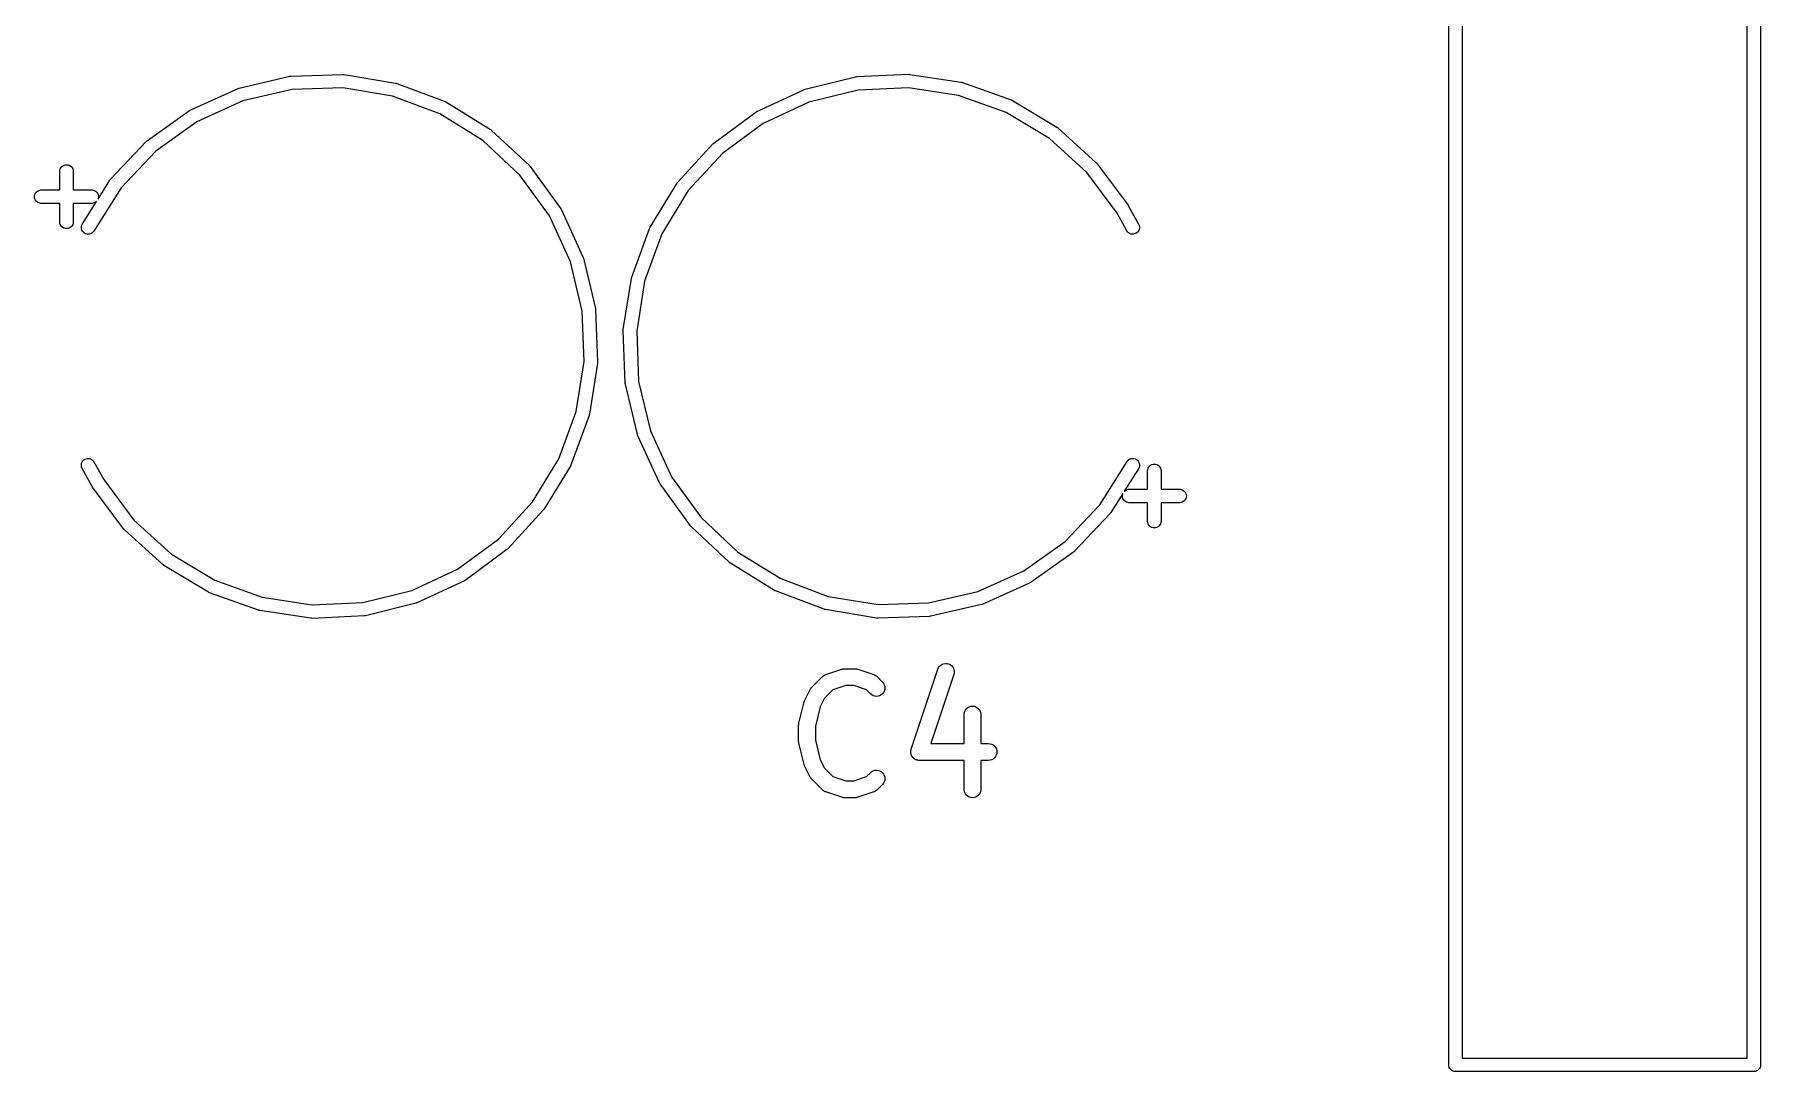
# Model space of a CAD drawing. Extents: x 74.5 to 148.7, y -138.1 to -71.3.
# Drawn here: x 92.67 to 108.07, y -133.47 to -124.22 of the extents above; entities that cross this region are included whole.
import ezdxf

# ---------------------------------------------------------------- set-up
doc = ezdxf.new("R2010")
doc.units = 0
doc.header["$MEASUREMENT"] = 0
doc.layers.add('BLACK', color=7, linetype='CONTINUOUS')

msp = doc.modelspace()

# ---------------------------------------------------------------- linework, layer by layer
at = {"layer": 'BLACK', "linetype": 'CONTINUOUS'}
for p, q in [((105.29, -133.407), (105.29, -115.573)), ((105.41, -115.63), (105.41, -133.35)), ((107.95, -133.35), (107.95, -115.63)), ((108.07, -115.573), (108.07, -133.407)), ((94.0664, -124.889), (94.4882, -124.7)), ((94.4882, -124.7), (94.4889, -124.699)), ((94.4889, -124.699), (94.4941, -124.697)), ((94.4941, -124.697), (94.4993, -124.696)), ((94.4993, -124.696), (94.9499, -124.591)), ((94.9712, -124.71), (94.5321, -124.811)), ((94.9499, -124.591), (94.9507, -124.591)), ((94.9507, -124.591), (94.9562, -124.591)), ((94.9562, -124.591), (94.9615, -124.59)), ((94.9615, -124.59), (95.4238, -124.575)), ((95.4218, -124.695), (94.9712, -124.71)), ((95.8665, -124.769), (95.4218, -124.695)), ((95.4238, -124.575), (95.4247, -124.575)), ((95.4247, -124.575), (95.4301, -124.576)), ((95.4301, -124.576), (95.4355, -124.576)), ((95.4355, -124.576), (95.8919, -124.651)), ((95.8919, -124.651), (95.8927, -124.651)), ((95.8927, -124.651), (95.898, -124.653)), ((95.898, -124.653), (95.9032, -124.654)), ((95.9032, -124.654), (96.3363, -124.817)), ((99.117, -124.906), (99.5361, -124.711)), ((99.5361, -124.711), (99.5369, -124.71)), ((99.5369, -124.71), (99.5421, -124.709)), ((99.5421, -124.709), (99.5472, -124.707)), ((99.5472, -124.707), (99.9963, -124.596)), ((100.019, -124.714), (99.5816, -124.822)), ((99.9963, -124.596), (99.9963, -124.596)), ((99.9963, -124.596), (99.9963, -124.596)), ((99.9963, -124.596), (99.9971, -124.596)), ((99.9971, -124.596), (100.003, -124.595)), ((100.003, -124.595), (100.008, -124.594)), ((100.008, -124.594), (100.47, -124.573)), ((100.47, -124.693), (100.019, -124.714)), ((100.47, -124.573), (100.471, -124.573)), ((100.915, -124.761), (100.47, -124.693)), ((100.471, -124.573), (100.476, -124.574)), ((100.476, -124.574), (100.482, -124.574)), ((100.482, -124.574), (100.939, -124.643)), ((100.939, -124.643), (100.94, -124.643)), ((100.94, -124.643), (100.945, -124.644)), ((100.945, -124.644), (100.95, -124.646)), ((100.95, -124.646), (101.386, -124.802)), ((94.5321, -124.811), (94.121, -124.996)), ((96.2886, -124.927), (95.8665, -124.769)), ((96.3363, -124.817), (96.337, -124.817)), ((96.337, -124.817), (96.3419, -124.819)), ((96.3419, -124.819), (96.3468, -124.822)), ((96.3468, -124.822), (96.74, -125.065)), ((99.5816, -124.822), (99.1731, -125.013)), ((101.34, -124.913), (100.915, -124.761)), ((101.386, -124.802), (101.386, -124.802)), ((101.386, -124.802), (101.386, -124.802)), ((101.386, -124.802), (101.386, -124.802)), ((101.386, -124.802), (101.391, -124.805)), ((101.391, -124.805), (101.396, -124.807)), ((101.396, -124.807), (101.793, -125.045)), ((93.6794, -125.163), (94.0562, -124.895)), ((94.121, -124.996), (93.7537, -125.258)), ((94.0562, -124.895), (94.0569, -124.895)), ((94.0569, -124.895), (94.0617, -124.892)), ((94.0617, -124.892), (94.0664, -124.889)), ((96.6718, -125.164), (96.2886, -124.927)), ((98.7339, -125.186), (99.107, -124.912)), ((99.1731, -125.013), (98.8095, -125.279)), ((99.107, -124.912), (99.1076, -124.912)), ((99.1076, -124.912), (99.1124, -124.909)), ((99.1124, -124.909), (99.117, -124.906)), ((101.726, -125.145), (101.34, -124.913)), ((93.3529, -125.507), (93.6705, -125.171)), ((93.6705, -125.171), (93.6711, -125.17)), ((93.6711, -125.17), (93.6753, -125.167)), ((93.6753, -125.167), (93.6794, -125.163)), ((97.0017, -125.472), (96.6718, -125.164)), ((96.74, -125.065), (96.7407, -125.066)), ((96.7407, -125.066), (96.745, -125.069)), ((96.745, -125.069), (96.7493, -125.073)), ((96.7493, -125.073), (97.0878, -125.388)), ((102.06, -125.448), (101.726, -125.145)), ((101.793, -125.045), (101.794, -125.046)), ((101.794, -125.046), (101.798, -125.049)), ((101.798, -125.049), (101.802, -125.052)), ((101.802, -125.052), (102.145, -125.363)), ((93.7537, -125.258), (93.4442, -125.585)), ((98.4122, -125.534), (98.7251, -125.194)), ((98.8095, -125.279), (98.5046, -125.611)), ((98.7251, -125.194), (98.7257, -125.193)), ((98.7257, -125.193), (98.7298, -125.189)), ((98.7298, -125.189), (98.7339, -125.186)), ((92.8977, -125.437), (92.8986, -125.428)), ((92.8977, -125.605), (92.8977, -125.437)), ((92.8986, -125.428), (92.902, -125.417)), ((92.902, -125.417), (92.9076, -125.407)), ((92.9076, -125.407), (92.9151, -125.397)), ((92.9151, -125.397), (92.9242, -125.39)), ((92.9242, -125.39), (92.9346, -125.384)), ((92.9346, -125.384), (92.9459, -125.381)), ((92.9459, -125.381), (92.9577, -125.38)), ((92.9577, -125.38), (92.9695, -125.381)), ((92.9695, -125.381), (92.9808, -125.384)), ((92.9808, -125.384), (92.9912, -125.39)), ((92.9912, -125.39), (93.0003, -125.397)), ((93.0003, -125.397), (93.0078, -125.407)), ((93.0078, -125.407), (93.0134, -125.417)), ((93.0134, -125.417), (93.0168, -125.428)), ((93.0168, -125.428), (93.0177, -125.437)), ((93.0177, -125.437), (93.0177, -125.605)), ((97.2656, -125.837), (97.0017, -125.472)), ((97.0878, -125.388), (97.0884, -125.388)), ((97.0884, -125.388), (97.0919, -125.392)), ((97.0919, -125.392), (97.0955, -125.397)), ((97.0955, -125.397), (97.3663, -125.772)), ((102.33, -125.811), (102.06, -125.448)), ((102.145, -125.363), (102.146, -125.363)), ((102.146, -125.363), (102.149, -125.367)), ((102.149, -125.367), (102.153, -125.371)), ((102.153, -125.371), (102.429, -125.742)), ((92.6736, -125.653), (92.677, -125.642)), ((92.677, -125.642), (92.6826, -125.632)), ((92.6826, -125.632), (92.6901, -125.622)), ((92.6901, -125.622), (92.6992, -125.615)), ((92.6992, -125.615), (92.7096, -125.609)), ((92.7096, -125.609), (92.721, -125.606)), ((92.721, -125.606), (92.7298, -125.605)), ((92.7298, -125.605), (92.8977, -125.605)), ((93.0177, -125.605), (93.1857, -125.605)), ((93.1857, -125.605), (93.1945, -125.606)), ((93.1945, -125.606), (93.2058, -125.609)), ((93.4442, -125.585), (93.201, -125.972)), ((93.2058, -125.609), (93.2162, -125.615)), ((93.2162, -125.615), (93.2253, -125.622)), ((93.2253, -125.622), (93.2328, -125.632)), ((93.2328, -125.632), (93.2384, -125.642)), ((93.2384, -125.642), (93.2418, -125.653)), ((93.239, -125.686), (93.3457, -125.517)), ((93.3457, -125.517), (93.3462, -125.516)), ((93.3462, -125.516), (93.3496, -125.512)), ((93.3496, -125.512), (93.3529, -125.507)), ((98.1644, -125.938), (98.4052, -125.544)), ((98.5046, -125.611), (98.27, -125.996)), ((98.4052, -125.544), (98.4056, -125.543)), ((98.4056, -125.543), (98.409, -125.539)), ((98.409, -125.539), (98.4122, -125.534)), ((92.6724, -125.665), (92.6736, -125.653)), ((92.6736, -125.677), (92.6724, -125.665)), ((92.677, -125.688), (92.6736, -125.677)), ((92.6826, -125.698), (92.677, -125.688)), ((92.6901, -125.708), (92.6826, -125.698)), ((92.6992, -125.715), (92.6901, -125.708)), ((92.7096, -125.721), (92.6992, -125.715)), ((92.721, -125.724), (92.7096, -125.721)), ((92.7298, -125.725), (92.721, -125.724)), ((92.8977, -125.725), (92.7298, -125.725)), ((92.8977, -125.893), (92.8977, -125.725)), ((93.1857, -125.725), (93.0177, -125.725)), ((93.0177, -125.725), (93.0177, -125.893)), ((93.0995, -125.908), (93.2261, -125.707)), ((93.1945, -125.724), (93.1857, -125.725)), ((93.2058, -125.721), (93.1945, -125.724)), ((93.2162, -125.715), (93.2058, -125.721)), ((93.2253, -125.708), (93.2162, -125.715)), ((93.2261, -125.707), (93.2253, -125.708)), ((93.2418, -125.677), (93.239, -125.686)), ((93.2418, -125.653), (93.243, -125.665)), ((93.243, -125.665), (93.2418, -125.677)), ((97.3663, -125.772), (97.3663, -125.772)), ((97.3663, -125.772), (97.3663, -125.772)), ((97.3663, -125.772), (97.3668, -125.772)), ((97.3668, -125.772), (97.3695, -125.777)), ((97.3695, -125.777), (97.3722, -125.782)), ((97.3722, -125.782), (97.565, -126.202)), ((102.429, -125.742), (102.429, -125.743)), ((102.429, -125.743), (102.431, -125.746)), ((102.431, -125.746), (102.433, -125.749)), ((102.433, -125.749), (102.522, -125.911)), ((92.8986, -125.902), (92.8977, -125.893)), ((92.902, -125.913), (92.8986, -125.902)), ((92.9076, -125.923), (92.902, -125.913)), ((92.9151, -125.933), (92.9076, -125.923)), ((92.9242, -125.94), (92.9151, -125.933)), ((92.9346, -125.946), (92.9242, -125.94)), ((92.946, -125.949), (92.9346, -125.946)), ((92.9577, -125.95), (92.946, -125.949)), ((92.9695, -125.949), (92.9577, -125.95)), ((92.9808, -125.946), (92.9695, -125.949)), ((92.9912, -125.94), (92.9808, -125.946)), ((93.0003, -125.933), (92.9912, -125.94)), ((93.0078, -125.923), (93.0003, -125.933)), ((93.0134, -125.913), (93.0078, -125.923)), ((93.0168, -125.902), (93.0134, -125.913)), ((93.0177, -125.893), (93.0168, -125.902)), ((93.0903, -125.941), (93.0911, -125.93)), ((93.0917, -125.953), (93.0903, -125.941)), ((93.0911, -125.93), (93.0942, -125.919)), ((93.0942, -125.919), (93.0995, -125.908)), ((97.4535, -126.247), (97.2656, -125.837)), ((97.9999, -126.383), (98.1593, -125.949)), ((98.1593, -125.949), (98.1596, -125.948)), ((98.1596, -125.948), (98.1621, -125.943)), ((98.1621, -125.943), (98.1644, -125.938)), ((102.417, -125.969), (102.33, -125.811)), ((102.522, -125.911), (102.523, -125.912)), ((102.523, -125.912), (102.527, -125.923)), ((102.527, -125.923), (102.529, -125.934)), ((102.529, -125.946), (102.527, -125.957)), ((102.529, -125.934), (102.529, -125.946)), ((93.0954, -125.964), (93.0917, -125.953)), ((93.1011, -125.974), (93.0954, -125.964)), ((93.1088, -125.983), (93.1011, -125.974)), ((93.118, -125.991), (93.1088, -125.983)), ((93.1284, -125.996), (93.118, -125.991)), ((93.1397, -125.999), (93.1284, -125.996)), ((93.1513, -126), (93.1397, -125.999)), ((93.163, -125.999), (93.1513, -126)), ((93.1741, -125.995), (93.163, -125.999)), ((93.1844, -125.989), (93.1741, -125.995)), ((93.1933, -125.982), (93.1844, -125.989)), ((93.2006, -125.973), (93.1933, -125.982)), ((93.201, -125.972), (93.2006, -125.973)), ((98.27, -125.996), (98.1145, -126.419)), ((102.424, -125.979), (102.417, -125.969)), ((102.432, -125.987), (102.424, -125.979)), ((102.442, -125.993), (102.432, -125.987)), ((102.453, -125.998), (102.442, -125.993)), ((102.464, -126), (102.453, -125.998)), ((102.476, -126), (102.464, -126)), ((102.487, -125.997), (102.476, -126)), ((102.498, -125.993), (102.487, -125.997)), ((102.508, -125.986), (102.498, -125.993)), ((102.516, -125.978), (102.508, -125.986)), ((102.523, -125.968), (102.516, -125.978)), ((102.527, -125.957), (102.523, -125.968)), ((97.5582, -126.685), (97.4535, -126.247)), ((97.565, -126.202), (97.5653, -126.203)), ((97.5653, -126.203), (97.567, -126.208)), ((97.567, -126.208), (97.5688, -126.213)), ((97.5688, -126.213), (97.6763, -126.663)), ((97.9248, -126.851), (97.9969, -126.395)), ((97.9969, -126.395), (97.9971, -126.394)), ((97.9971, -126.394), (97.9985, -126.388)), ((97.9985, -126.388), (97.9999, -126.383)), ((98.1145, -126.419), (98.0443, -126.864)), ((97.5757, -127.136), (97.5582, -126.685)), ((97.6763, -126.663), (97.6764, -126.664)), ((97.6764, -126.664), (97.6771, -126.669)), ((97.6771, -126.669), (97.6778, -126.675)), ((97.6778, -126.675), (97.6959, -127.137)), ((97.9241, -126.862), (97.9245, -126.857)), ((97.9241, -126.863), (97.9241, -126.862)), ((97.9422, -127.325), (97.9241, -126.863)), ((97.9245, -126.857), (97.9248, -126.851)), ((98.0443, -126.864), (98.0618, -127.315)), ((97.5055, -127.581), (97.5757, -127.136)), ((97.6952, -127.149), (97.6231, -127.605)), ((97.6955, -127.143), (97.6952, -127.149)), ((97.6959, -127.138), (97.6955, -127.143)), ((97.6959, -127.137), (97.6959, -127.138)), ((97.9429, -127.331), (97.9422, -127.325)), ((97.9436, -127.336), (97.9429, -127.331)), ((97.9437, -127.337), (97.9436, -127.336)), ((98.0512, -127.787), (97.9437, -127.337)), ((98.0618, -127.315), (98.1665, -127.753)), ((97.35, -128.004), (97.5055, -127.581)), ((97.6201, -127.617), (97.4607, -128.051)), ((97.6215, -127.612), (97.6201, -127.617)), ((97.6229, -127.606), (97.6215, -127.612)), ((97.6231, -127.605), (97.6229, -127.606)), ((98.053, -127.792), (98.0512, -127.787)), ((98.0547, -127.797), (98.053, -127.792)), ((98.055, -127.798), (98.0547, -127.797)), ((98.2478, -128.218), (98.055, -127.798)), ((98.1665, -127.753), (98.3544, -128.163)), ((93.0905, -128.054), (93.0928, -128.043)), ((93.0905, -128.066), (93.0905, -128.054)), ((93.0928, -128.077), (93.0905, -128.066)), ((93.0928, -128.043), (93.0973, -128.032)), ((93.0973, -128.088), (93.0928, -128.077)), ((93.0973, -128.032), (93.1038, -128.022)), ((93.0977, -128.089), (93.0973, -128.088)), ((93.1866, -128.251), (93.0977, -128.089)), ((93.1038, -128.022), (93.112, -128.014)), ((93.112, -128.014), (93.1217, -128.007)), ((93.1217, -128.007), (93.1325, -128.003)), ((93.1325, -128.003), (93.144, -128)), ((93.144, -128), (93.1557, -128)), ((93.1557, -128), (93.1672, -128.002)), ((93.1672, -128.002), (93.1781, -128.007)), ((93.1781, -128.007), (93.1879, -128.013)), ((93.1879, -128.013), (93.1962, -128.021)), ((93.1962, -128.021), (93.2028, -128.031)), ((93.2028, -128.031), (93.2898, -128.189)), ((97.1154, -128.389), (97.35, -128.004)), ((97.4556, -128.062), (97.2148, -128.456)), ((97.4579, -128.057), (97.4556, -128.062)), ((97.4604, -128.052), (97.4579, -128.057)), ((97.4607, -128.051), (97.4604, -128.052)), ((102.176, -128.415), (102.419, -128.028)), ((102.521, -128.092), (102.394, -128.293)), ((102.419, -128.027), (102.427, -128.018)), ((102.419, -128.028), (102.419, -128.027)), ((102.427, -128.018), (102.436, -128.011)), ((102.436, -128.011), (102.446, -128.005)), ((102.446, -128.005), (102.457, -128.001)), ((102.457, -128.001), (102.469, -128)), ((102.469, -128), (102.48, -128.001)), ((102.48, -128.001), (102.492, -128.004)), ((102.492, -128.004), (102.502, -128.009)), ((102.502, -128.009), (102.511, -128.017)), ((102.511, -128.017), (102.519, -128.026)), ((102.519, -128.026), (102.525, -128.036)), ((102.526, -128.081), (102.521, -128.092)), ((102.525, -128.036), (102.528, -128.047)), ((102.529, -128.07), (102.526, -128.081)), ((102.528, -128.047), (102.53, -128.059)), ((102.53, -128.059), (102.529, -128.07)), ((102.602, -128.107), (102.603, -128.098)), ((102.602, -128.275), (102.602, -128.107)), ((102.603, -128.098), (102.607, -128.087)), ((102.607, -128.087), (102.612, -128.077)), ((102.612, -128.077), (102.62, -128.067)), ((102.62, -128.067), (102.629, -128.06)), ((102.629, -128.06), (102.639, -128.054)), ((102.639, -128.054), (102.651, -128.051)), ((102.651, -128.051), (102.662, -128.05)), ((102.662, -128.05), (102.674, -128.051)), ((102.674, -128.051), (102.685, -128.054)), ((102.685, -128.054), (102.696, -128.06)), ((102.696, -128.06), (102.705, -128.067)), ((102.705, -128.067), (102.712, -128.077)), ((102.712, -128.077), (102.718, -128.087)), ((102.718, -128.087), (102.721, -128.098)), ((102.721, -128.098), (102.722, -128.107)), ((102.722, -128.107), (102.722, -128.275)), ((93.1887, -128.254), (93.1866, -128.251)), ((93.1906, -128.257), (93.1887, -128.254)), ((93.191, -128.258), (93.1906, -128.257)), ((93.467, -128.629), (93.191, -128.258)), ((93.2898, -128.189), (93.5598, -128.552)), ((98.2505, -128.223), (98.2478, -128.218)), ((98.2532, -128.228), (98.2505, -128.223)), ((98.2537, -128.228), (98.2532, -128.228)), ((98.5245, -128.603), (98.2537, -128.228)), ((98.3544, -128.163), (98.6183, -128.528)), ((96.8105, -128.721), (97.1154, -128.389)), ((101.866, -128.742), (102.176, -128.415)), ((102.381, -128.314), (102.274, -128.483)), ((102.377, -128.335), (102.378, -128.323)), ((102.378, -128.347), (102.377, -128.335)), ((102.378, -128.323), (102.381, -128.314)), ((102.382, -128.358), (102.378, -128.347)), ((102.387, -128.368), (102.382, -128.358)), ((102.395, -128.378), (102.387, -128.368)), ((102.394, -128.293), (102.395, -128.292)), ((102.395, -128.292), (102.404, -128.285)), ((102.404, -128.385), (102.395, -128.378)), ((102.404, -128.285), (102.414, -128.279)), ((102.414, -128.391), (102.404, -128.385)), ((102.414, -128.279), (102.426, -128.276)), ((102.426, -128.394), (102.414, -128.391)), ((102.426, -128.276), (102.434, -128.275)), ((102.434, -128.395), (102.426, -128.394)), ((102.434, -128.275), (102.602, -128.275)), ((102.602, -128.395), (102.434, -128.395)), ((102.602, -128.563), (102.602, -128.395)), ((102.722, -128.275), (102.89, -128.275)), ((102.89, -128.395), (102.722, -128.395)), ((102.722, -128.395), (102.722, -128.563)), ((102.89, -128.275), (102.899, -128.276)), ((102.899, -128.394), (102.89, -128.395)), ((102.899, -128.276), (102.91, -128.279)), ((102.91, -128.391), (102.899, -128.394)), ((102.91, -128.279), (102.921, -128.285)), ((102.921, -128.385), (102.91, -128.391)), ((102.921, -128.285), (102.93, -128.292)), ((102.93, -128.378), (102.921, -128.385)), ((102.93, -128.292), (102.937, -128.302)), ((102.937, -128.368), (102.93, -128.378)), ((102.937, -128.302), (102.943, -128.312)), ((102.943, -128.358), (102.937, -128.368)), ((102.943, -128.312), (102.946, -128.323)), ((102.946, -128.347), (102.943, -128.358)), ((102.946, -128.323), (102.948, -128.335)), ((102.948, -128.335), (102.946, -128.347)), ((93.5598, -128.552), (93.8939, -128.855)), ((97.2078, -128.466), (96.8949, -128.806)), ((97.211, -128.461), (97.2078, -128.466)), ((97.2144, -128.457), (97.211, -128.461)), ((97.2148, -128.456), (97.2144, -128.457)), ((98.6183, -128.528), (98.9482, -128.836)), ((102.267, -128.493), (101.949, -128.829)), ((102.27, -128.488), (102.267, -128.493)), ((102.274, -128.484), (102.27, -128.488)), ((102.274, -128.483), (102.274, -128.484)), ((102.603, -128.572), (102.602, -128.563)), ((102.722, -128.563), (102.721, -128.572)), ((93.4707, -128.633), (93.467, -128.629)), ((93.4743, -128.637), (93.4707, -128.633)), ((93.4749, -128.637), (93.4743, -128.637)), ((93.8177, -128.948), (93.4749, -128.637)), ((96.4469, -128.987), (96.8105, -128.721)), ((98.5281, -128.608), (98.5245, -128.603)), ((98.5316, -128.612), (98.5281, -128.608)), ((98.5322, -128.612), (98.5316, -128.612)), ((98.8707, -128.927), (98.5322, -128.612)), ((102.607, -128.583), (102.603, -128.572)), ((102.612, -128.593), (102.607, -128.583)), ((102.62, -128.603), (102.612, -128.593)), ((102.629, -128.61), (102.62, -128.603)), ((102.639, -128.616), (102.629, -128.61)), ((102.651, -128.619), (102.639, -128.616)), ((102.662, -128.62), (102.651, -128.619)), ((102.674, -128.619), (102.662, -128.62)), ((102.685, -128.616), (102.674, -128.619)), ((102.696, -128.61), (102.685, -128.616)), ((102.705, -128.603), (102.696, -128.61)), ((102.712, -128.593), (102.705, -128.603)), ((102.718, -128.583), (102.712, -128.593)), ((102.721, -128.572), (102.718, -128.583)), ((93.8939, -128.855), (94.2805, -129.087)), ((96.8861, -128.814), (96.513, -129.088)), ((96.8902, -128.811), (96.8861, -128.814)), ((96.8943, -128.807), (96.8902, -128.811)), ((96.8949, -128.806), (96.8943, -128.807)), ((98.9482, -128.836), (99.3314, -129.073)), ((101.499, -129.004), (101.866, -128.742)), ((101.941, -128.837), (101.564, -129.105)), ((101.945, -128.833), (101.941, -128.837)), ((101.949, -128.83), (101.945, -128.833)), ((101.949, -128.829), (101.949, -128.83)), ((93.8221, -128.951), (93.8177, -128.948)), ((93.8264, -128.954), (93.8221, -128.951)), ((93.8271, -128.955), (93.8264, -128.954)), ((94.2238, -129.193), (93.8271, -128.955)), ((96.0384, -129.178), (96.4469, -128.987)), ((98.875, -128.931), (98.8707, -128.927)), ((98.8793, -128.934), (98.875, -128.931)), ((98.88, -128.935), (98.8793, -128.934)), ((99.2732, -129.178), (98.88, -128.935)), ((101.088, -129.189), (101.499, -129.004)), ((94.2805, -129.087), (94.7047, -129.239)), ((95.6007, -129.286), (96.0384, -129.178)), ((96.503, -129.094), (96.0839, -129.289)), ((96.5076, -129.091), (96.503, -129.094)), ((96.5124, -129.088), (96.5076, -129.091)), ((96.513, -129.088), (96.5124, -129.088)), ((99.2781, -129.181), (99.2732, -129.178)), ((99.283, -129.183), (99.2781, -129.181)), ((99.2837, -129.183), (99.283, -129.183)), ((99.7168, -129.346), (99.2837, -129.183)), ((99.3314, -129.073), (99.7535, -129.231)), ((101.554, -129.111), (101.132, -129.3)), ((101.558, -129.108), (101.554, -129.111)), ((101.563, -129.105), (101.558, -129.108)), ((101.564, -129.105), (101.563, -129.105)), ((94.2287, -129.195), (94.2238, -129.193)), ((94.2335, -129.198), (94.2287, -129.195)), ((94.2343, -129.198), (94.2335, -129.198)), ((94.6696, -129.354), (94.2343, -129.198)), ((94.7047, -129.239), (95.1504, -129.307)), ((95.1504, -129.307), (95.6007, -129.286)), ((96.0728, -129.293), (95.6237, -129.404)), ((96.078, -129.291), (96.0728, -129.293)), ((96.0831, -129.29), (96.078, -129.291)), ((96.0839, -129.289), (96.0831, -129.29)), ((99.7535, -129.231), (100.198, -129.305)), ((100.198, -129.305), (100.649, -129.29)), ((100.649, -129.29), (101.088, -129.189)), ((101.121, -129.304), (100.67, -129.409)), ((101.126, -129.303), (101.121, -129.304)), ((101.131, -129.301), (101.126, -129.303)), ((101.132, -129.3), (101.131, -129.301)), ((94.6748, -129.356), (94.6696, -129.354)), ((94.6801, -129.357), (94.6748, -129.356)), ((94.681, -129.357), (94.6801, -129.357)), ((95.1384, -129.426), (94.681, -129.357)), ((95.1438, -129.426), (95.1384, -129.426)), ((95.1492, -129.427), (95.1438, -129.426)), ((95.15, -129.427), (95.1492, -129.427)), ((95.6121, -129.406), (95.15, -129.427)), ((95.6175, -129.405), (95.6121, -129.406)), ((95.6229, -129.404), (95.6175, -129.405)), ((95.6237, -129.404), (95.6229, -129.404)), ((99.7221, -129.347), (99.7168, -129.346)), ((99.7273, -129.349), (99.7221, -129.347)), ((99.7281, -129.349), (99.7273, -129.349)), ((100.184, -129.424), (99.7281, -129.349)), ((100.19, -129.424), (100.184, -129.424)), ((100.195, -129.425), (100.19, -129.424)), ((100.196, -129.425), (100.195, -129.425)), ((100.658, -129.41), (100.196, -129.425)), ((100.664, -129.409), (100.658, -129.41)), ((100.669, -129.409), (100.664, -129.409)), ((100.67, -129.409), (100.669, -129.409)), ((99.6065, -130.042), (99.7017, -129.947)), ((99.7017, -129.947), (99.7025, -129.946)), ((99.7025, -129.946), (99.7042, -129.945)), ((99.7042, -129.945), (99.7057, -129.943)), ((99.7057, -129.943), (99.7099, -129.94)), ((99.7099, -129.94), (99.7139, -129.937)), ((99.7139, -129.937), (99.7159, -129.936)), ((99.7159, -129.936), (99.7177, -129.935)), ((99.7177, -129.935), (99.7224, -129.933)), ((99.7224, -129.933), (99.7269, -129.93)), ((99.7269, -129.93), (99.729, -129.93)), ((99.729, -129.93), (99.731, -129.929)), ((99.731, -129.929), (99.8739, -129.881)), ((99.8739, -129.881), (99.8749, -129.881)), ((99.8749, -129.881), (99.879, -129.88)), ((99.879, -129.88), (99.8831, -129.879)), ((99.8831, -129.879), (99.8862, -129.879)), ((99.8862, -129.879), (99.8892, -129.878)), ((99.8892, -129.878), (99.8934, -129.878)), ((99.8934, -129.878), (99.8976, -129.877)), ((99.8976, -129.877), (99.9929, -129.877)), ((99.9929, -129.877), (99.9939, -129.877)), ((99.9939, -129.877), (99.9981, -129.878)), ((99.9981, -129.878), (100.002, -129.878)), ((100.002, -129.878), (100.005, -129.879)), ((100.005, -129.879), (100.008, -129.879)), ((100.008, -129.879), (100.012, -129.88)), ((100.012, -129.88), (100.017, -129.881)), ((100.017, -129.881), (100.159, -129.929)), ((100.159, -129.929), (100.16, -129.929)), ((100.16, -129.929), (100.162, -129.93)), ((100.162, -129.93), (100.165, -129.931)), ((100.165, -129.931), (100.169, -129.933)), ((100.169, -129.933), (100.174, -129.935)), ((100.174, -129.935), (100.175, -129.937)), ((100.175, -129.937), (100.177, -129.938)), ((100.177, -129.938), (100.181, -129.941)), ((100.181, -129.941), (100.186, -129.944)), ((100.186, -129.944), (100.187, -129.946)), ((100.187, -129.946), (100.189, -129.947)), ((100.189, -129.947), (100.236, -129.995)), ((100.493, -130.595), (100.731, -129.881)), ((100.874, -129.928), (100.668, -130.544)), ((100.731, -129.881), (100.732, -129.88)), ((100.732, -129.88), (100.738, -129.867)), ((100.738, -129.867), (100.746, -129.855)), ((100.746, -129.855), (100.757, -129.845)), ((100.757, -129.845), (100.77, -129.837)), ((100.77, -129.837), (100.783, -129.832)), ((100.783, -129.832), (100.798, -129.83)), ((100.798, -129.83), (100.812, -129.83)), ((100.812, -129.83), (100.827, -129.834)), ((100.827, -129.834), (100.84, -129.84)), ((100.84, -129.84), (100.852, -129.848)), ((100.852, -129.848), (100.862, -129.859)), ((100.862, -129.859), (100.87, -129.871)), ((100.87, -129.871), (100.875, -129.885)), ((100.877, -129.914), (100.874, -129.928)), ((100.875, -129.885), (100.877, -129.9)), ((100.877, -129.9), (100.877, -129.914)), ((99.5448, -130.157), (99.5924, -130.062)), ((99.5924, -130.062), (99.5929, -130.061)), ((99.5929, -130.061), (99.5952, -130.057)), ((99.5952, -130.057), (99.5972, -130.054)), ((99.5972, -130.054), (99.5992, -130.051)), ((99.5992, -130.051), (99.6009, -130.048)), ((99.6009, -130.048), (99.6038, -130.045)), ((99.6038, -130.045), (99.6065, -130.042)), ((99.7953, -130.066), (99.7212, -130.14)), ((99.9098, -130.027), (99.7953, -130.066)), ((99.9807, -130.027), (99.9098, -130.027)), ((100.095, -130.066), (99.9807, -130.027)), ((100.13, -130.101), (100.095, -130.066)), ((100.142, -130.11), (100.13, -130.101)), ((100.236, -130.101), (100.225, -130.11)), ((100.236, -129.995), (100.237, -129.995)), ((100.245, -130.09), (100.236, -130.101)), ((100.237, -129.995), (100.246, -130.007)), ((100.252, -130.077), (100.245, -130.09)), ((100.246, -130.007), (100.253, -130.02)), ((100.257, -130.063), (100.252, -130.077)), ((100.253, -130.02), (100.257, -130.034)), ((100.257, -130.034), (100.258, -130.048)), ((100.258, -130.048), (100.257, -130.063)), ((99.4915, -130.363), (99.5391, -130.172)), ((99.5391, -130.172), (99.5394, -130.171)), ((99.5394, -130.171), (99.5395, -130.171)), ((99.5395, -130.171), (99.5396, -130.171)), ((99.5396, -130.171), (99.5421, -130.164)), ((99.5421, -130.164), (99.5445, -130.158)), ((99.5445, -130.158), (99.5447, -130.157)), ((99.5447, -130.157), (99.5448, -130.157)), ((99.6827, -130.217), (99.6393, -130.39)), ((99.7212, -130.14), (99.6827, -130.217)), ((100.155, -130.117), (100.142, -130.11)), ((100.169, -130.121), (100.155, -130.117)), ((100.183, -130.123), (100.169, -130.121)), ((100.198, -130.121), (100.183, -130.123)), ((100.212, -130.117), (100.198, -130.121)), ((100.225, -130.11), (100.212, -130.117)), ((100.967, -130.27), (100.972, -130.256)), ((100.972, -130.256), (100.979, -130.243)), ((100.979, -130.243), (100.988, -130.232)), ((100.988, -130.232), (100.999, -130.223)), ((100.999, -130.223), (101.012, -130.216)), ((101.012, -130.216), (101.026, -130.212)), ((101.026, -130.212), (101.041, -130.211)), ((101.041, -130.211), (101.056, -130.212)), ((101.056, -130.212), (101.07, -130.217)), ((101.07, -130.217), (101.082, -130.224)), ((101.082, -130.224), (101.094, -130.233)), ((101.094, -130.233), (101.103, -130.244)), ((101.103, -130.244), (101.11, -130.257)), ((101.11, -130.257), (101.114, -130.271)), ((99.4893, -130.38), (99.4894, -130.379)), ((99.4893, -130.381), (99.4893, -130.38)), ((99.4893, -130.524), (99.4893, -130.381)), ((99.4894, -130.377), (99.4903, -130.371)), ((99.4894, -130.379), (99.4894, -130.377)), ((99.4903, -130.371), (99.4909, -130.365)), ((99.4909, -130.365), (99.4913, -130.364)), ((99.4913, -130.364), (99.4915, -130.363)), ((99.6393, -130.39), (99.6393, -130.515)), ((100.965, -130.285), (100.967, -130.27)), ((100.965, -130.286), (100.965, -130.285)), ((100.965, -130.544), (100.965, -130.286)), ((101.114, -130.271), (101.115, -130.286)), ((101.115, -130.286), (101.115, -130.544)), ((99.4894, -130.525), (99.4893, -130.524)), ((99.4893, -130.526), (99.4894, -130.525)), ((99.4901, -130.532), (99.4893, -130.526)), ((99.4907, -130.538), (99.4901, -130.532)), ((99.4911, -130.54), (99.4907, -130.538)), ((99.4913, -130.541), (99.4911, -130.54)), ((99.4915, -130.542), (99.4913, -130.541)), ((99.5391, -130.732), (99.4915, -130.542)), ((99.6393, -130.515), (99.6827, -130.688)), ((100.668, -130.544), (100.965, -130.544)), ((101.115, -130.544), (101.183, -130.544)), ((101.183, -130.544), (101.184, -130.544)), ((101.184, -130.544), (101.199, -130.546)), ((101.199, -130.546), (101.213, -130.55)), ((101.213, -130.55), (101.226, -130.557)), ((101.226, -130.557), (101.237, -130.567)), ((101.237, -130.567), (101.246, -130.578)), ((99.6827, -130.688), (99.7212, -130.765)), ((100.489, -130.619), (100.49, -130.614)), ((100.49, -130.621), (100.489, -130.619)), ((100.489, -130.624), (100.49, -130.621)), ((100.49, -130.629), (100.489, -130.624)), ((100.49, -130.61), (100.491, -130.607)), ((100.49, -130.614), (100.49, -130.61)), ((100.491, -130.633), (100.49, -130.629)), ((100.491, -130.604), (100.492, -130.6)), ((100.491, -130.607), (100.491, -130.604)), ((100.491, -130.636), (100.491, -130.633)), ((100.492, -130.639), (100.491, -130.636)), ((100.492, -130.6), (100.493, -130.595)), ((100.493, -130.643), (100.492, -130.639)), ((100.495, -130.647), (100.493, -130.643)), ((100.496, -130.65), (100.495, -130.647)), ((100.497, -130.652), (100.496, -130.65)), ((100.499, -130.656), (100.497, -130.652)), ((100.502, -130.66), (100.499, -130.656)), ((100.503, -130.662), (100.502, -130.66)), ((100.505, -130.665), (100.503, -130.662)), ((100.508, -130.668), (100.505, -130.665)), ((100.511, -130.672), (100.508, -130.668)), ((100.513, -130.673), (100.511, -130.672)), ((100.515, -130.675), (100.513, -130.673)), ((100.518, -130.678), (100.515, -130.675)), ((100.522, -130.681), (100.518, -130.678)), ((100.524, -130.682), (100.522, -130.681)), ((100.527, -130.684), (100.524, -130.682)), ((100.531, -130.686), (100.527, -130.684)), ((100.535, -130.688), (100.531, -130.686)), ((100.537, -130.689), (100.535, -130.688)), ((100.54, -130.69), (100.537, -130.689)), ((100.544, -130.691), (100.54, -130.69)), ((100.549, -130.692), (100.544, -130.691)), ((100.552, -130.693), (100.549, -130.692)), ((100.554, -130.693), (100.552, -130.693)), ((100.559, -130.694), (100.554, -130.693)), ((100.563, -130.694), (100.559, -130.694)), ((100.564, -130.694), (100.563, -130.694)), ((100.965, -130.694), (100.564, -130.694)), ((100.965, -130.952), (100.965, -130.694)), ((101.183, -130.694), (101.115, -130.694)), ((101.115, -130.694), (101.115, -130.952)), ((101.198, -130.693), (101.183, -130.694)), ((101.212, -130.688), (101.198, -130.693)), ((101.225, -130.682), (101.212, -130.688)), ((101.236, -130.672), (101.225, -130.682)), ((101.246, -130.661), (101.236, -130.672)), ((101.246, -130.578), (101.253, -130.591)), ((101.252, -130.648), (101.246, -130.661)), ((101.257, -130.634), (101.252, -130.648)), ((101.253, -130.591), (101.257, -130.605)), ((101.257, -130.605), (101.258, -130.62)), ((101.258, -130.62), (101.257, -130.634)), ((99.5393, -130.733), (99.5391, -130.732)), ((99.5417, -130.74), (99.5393, -130.733)), ((99.5393, -130.733), (99.5393, -130.733)), ((99.5441, -130.746), (99.5417, -130.74)), ((99.5442, -130.747), (99.5441, -130.746)), ((99.5444, -130.747), (99.5442, -130.747)), ((99.5448, -130.748), (99.5444, -130.747)), ((99.5924, -130.843), (99.5448, -130.748)), ((99.5947, -130.847), (99.5924, -130.843)), ((99.5966, -130.85), (99.5947, -130.847)), ((99.5986, -130.853), (99.5966, -130.85)), ((99.6002, -130.855), (99.5986, -130.853)), ((99.6031, -130.859), (99.6002, -130.855)), ((99.6058, -130.862), (99.6031, -130.859)), ((99.6065, -130.863), (99.6058, -130.862)), ((99.7017, -130.958), (99.6065, -130.863)), ((99.7212, -130.765), (99.7953, -130.839)), ((99.7953, -130.839), (99.9098, -130.877)), ((99.9098, -130.877), (99.9807, -130.877)), ((99.9807, -130.877), (100.095, -130.839)), ((100.095, -130.839), (100.13, -130.804)), ((100.13, -130.804), (100.131, -130.803)), ((100.131, -130.803), (100.142, -130.794)), ((100.142, -130.794), (100.155, -130.788)), ((100.155, -130.788), (100.17, -130.783)), ((100.17, -130.783), (100.184, -130.782)), ((100.184, -130.782), (100.199, -130.784)), ((100.199, -130.784), (100.213, -130.788)), ((100.213, -130.788), (100.225, -130.795)), ((100.225, -130.795), (100.237, -130.804)), ((100.237, -130.804), (100.246, -130.816)), ((100.246, -130.816), (100.253, -130.829)), ((100.253, -130.829), (100.257, -130.843)), ((100.257, -130.872), (100.253, -130.886)), ((100.257, -130.843), (100.258, -130.857)), ((100.258, -130.857), (100.257, -130.872)), ((99.7034, -130.959), (99.7017, -130.958)), ((99.7049, -130.961), (99.7034, -130.959)), ((99.7091, -130.964), (99.7049, -130.961)), ((99.713, -130.967), (99.7091, -130.964)), ((99.715, -130.968), (99.713, -130.967)), ((99.7168, -130.969), (99.715, -130.968)), ((99.7214, -130.972), (99.7168, -130.969)), ((99.7259, -130.974), (99.7214, -130.972)), ((99.728, -130.975), (99.7259, -130.974)), ((99.7301, -130.976), (99.728, -130.975)), ((99.731, -130.976), (99.7301, -130.976)), ((99.8739, -131.024), (99.731, -130.976)), ((99.878, -131.024), (99.8739, -131.024)), ((99.882, -131.026), (99.878, -131.024)), ((99.8851, -131.026), (99.882, -131.026)), ((99.8882, -131.027), (99.8851, -131.026)), ((99.8924, -131.027), (99.8882, -131.027)), ((99.8966, -131.027), (99.8924, -131.027)), ((99.8976, -131.027), (99.8966, -131.027)), ((99.9929, -131.027), (99.8976, -131.027)), ((99.9971, -131.027), (99.9929, -131.027)), ((100.001, -131.027), (99.9971, -131.027)), ((100.004, -131.026), (100.001, -131.027)), ((100.007, -131.026), (100.004, -131.026)), ((100.011, -131.025), (100.007, -131.026)), ((100.016, -131.024), (100.011, -131.025)), ((100.017, -131.024), (100.016, -131.024)), ((100.159, -130.976), (100.017, -131.024)), ((100.161, -130.975), (100.159, -130.976)), ((100.164, -130.974), (100.161, -130.975)), ((100.168, -130.972), (100.164, -130.974)), ((100.173, -130.97), (100.168, -130.972)), ((100.175, -130.969), (100.173, -130.97)), ((100.177, -130.968), (100.175, -130.969)), ((100.181, -130.964), (100.177, -130.968)), ((100.185, -130.962), (100.181, -130.964)), ((100.186, -130.96), (100.185, -130.962)), ((100.188, -130.959), (100.186, -130.96)), ((100.189, -130.958), (100.188, -130.959)), ((100.236, -130.91), (100.189, -130.958)), ((100.246, -130.899), (100.236, -130.91)), ((100.253, -130.886), (100.246, -130.899)), ((100.967, -130.967), (100.965, -130.952)), ((100.971, -130.981), (100.967, -130.967)), ((100.978, -130.994), (100.971, -130.981)), ((100.987, -131.005), (100.978, -130.994)), ((100.999, -131.015), (100.987, -131.005)), ((101.011, -131.022), (100.999, -131.015)), ((101.025, -131.026), (101.011, -131.022)), ((101.04, -131.027), (101.025, -131.026)), ((101.055, -131.026), (101.04, -131.027)), ((101.069, -131.022), (101.055, -131.026)), ((101.082, -131.015), (101.069, -131.022)), ((101.093, -131.006), (101.082, -131.015)), ((101.102, -130.995), (101.093, -131.006)), ((101.109, -130.982), (101.102, -130.995)), ((101.114, -130.968), (101.109, -130.982)), ((101.115, -130.953), (101.114, -130.968)), ((101.115, -130.952), (101.115, -130.953)), ((105.29, -133.41), (105.29, -133.407)), ((105.291, -133.422), (105.29, -133.41)), ((105.294, -133.433), (105.291, -133.422)), ((105.3, -133.443), (105.294, -133.433)), ((105.307, -133.453), (105.3, -133.443)), ((105.317, -133.46), (105.307, -133.453)), ((105.327, -133.466), (105.317, -133.46)), ((105.338, -133.469), (105.327, -133.466)), ((105.347, -133.47), (105.338, -133.469)), ((105.35, -133.47), (105.347, -133.47)), ((105.347, -133.47), (105.347, -133.47)), ((105.353, -133.47), (105.35, -133.47)), ((108.007, -133.47), (105.353, -133.47)), ((105.41, -133.35), (107.95, -133.35)), ((108.01, -133.47), (108.007, -133.47)), ((108.022, -133.469), (108.01, -133.47)), ((108.033, -133.466), (108.022, -133.469)), ((108.043, -133.46), (108.033, -133.466)), ((108.053, -133.453), (108.043, -133.46)), ((108.06, -133.443), (108.053, -133.453)), ((108.066, -133.433), (108.06, -133.443)), ((108.069, -133.422), (108.066, -133.433)), ((108.07, -133.413), (108.069, -133.422)), ((108.07, -133.407), (108.07, -133.41)), ((108.07, -133.41), (108.07, -133.413)), ((108.07, -133.413), (108.07, -133.413))]:
    msp.add_line(p, q, dxfattribs=at)

doc.saveas('drawing.dxf')
